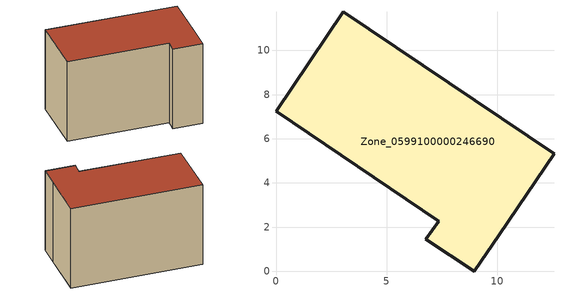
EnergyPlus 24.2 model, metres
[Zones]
Zone_0599100000246690
 floor ground (C_G): 10.1,1.65 8.96,0 6.78,1.45 7.36,2.26 0,7.24 3.05,11.75 12.58,5.32 z1.45
 wall outside (C_F): 8.96,0 10.1,1.65 12.58,5.32 3.05,11.75 0,7.24 7.36,2.26 6.78,1.45 8.96,0 z1.45:9.03
 roof outside (C_R): 10.1,1.65 12.58,5.32 3.05,11.75 0,7.24 7.36,2.26 6.78,1.45 8.96,0 z9.03
[BUILDING]
Pand.0599100000246690: North Axis=0; Terrain=City; Loads Convergence Tolerance Value=0.04; Temperature Convergence Tolerance Value=0.4; Solar Distribution=FullExterior; Maximum Number of Warmup Days=25; Minimum Number of Warmup Days=1
[Site:Location]
Rotterdam.The.Hague.AP_ZH_NLD Design_Conditions: Latitude=51.96; Longitude=4.45; Time Zone=1; Elevation=-4.5
[SITE:GROUNDTEMPERATURE:BUILDINGSURFACE]
18, 18, 18, 18, 18, 18, 18, 18, 18, 18, 18, 18
[MATERIAL] Thermal Absorptance=0.9; Solar Absorptance=0.7; Visible Absorptance=0.7
Name | Roughness | Thickness | Conductivity | Density | Specific Heat
G.TI.1975-1991 | MediumSmooth | 0.15 | 0.288461 | 540 | 1210
F.TI.1975-1991 | Rough | 0.3 | 0.230769 | 1920 | 840
R.TI.1975-1991 | MediumRough | 0.2 | 0.153846 | 1500 | 1000
[CONSTRUCTION]
C_G: G.TI.1975-1991
C_F: F.TI.1975-1991
C_R: R.TI.1975-1991
[ZONE]
Zone_0599100000246690: Type=1; Multiplier=1; Ceiling Height=Autocalculate; Volume=Autocalculate; Floor Area=autocalculate; Part of Total Floor Area=Yes
[ZONEINFILTRATION:DESIGNFLOWRATE]
Infil_Zone_0599100000246690: Zone or ZoneList or Space or SpaceList=Zone_0599100000246690; Schedule=AlwaysOn; Design Flow Rate Calculation Method=Flow/Area; Flow Rate per Floor Area=0.003; Constant Term Coefficient=1; Temperature Term Coefficient=0; Velocity Term Coefficient=0; Velocity Squared Term Coefficient=0
[HVACTEMPLATE:ZONE:IDEALLOADSAIRSYSTEM]
Zone_0599100000246690: Maximum Heating Supply Air Temperature=50; Minimum Cooling Supply Air Temperature=13; Maximum Heating Supply Air Humidity Ratio=0.0156; Minimum Cooling Supply Air Humidity Ratio=0.0077; Heating Limit=NoLimit; Cooling Limit=NoLimit; Dehumidification Control Type=ConstantSensibleHeatRatio; Cooling Sensible Heat Ratio=0.7; Dehumidification Setpoint=60; Humidification Control Type=None; Humidification Setpoint=30; Outdoor Air Method=None; Outdoor Air Flow Rate per Person=0.00944; Outdoor Air Flow Rate per Zone Floor Area=0; Outdoor Air Flow Rate per Zone=0; Demand Controlled Ventilation Type=None; Outdoor Air Economizer Type=NoEconomizer; Heat Recovery Type=None; Sensible Heat Recovery Effectiveness=0.7; Latent Heat Recovery Effectiveness=0.65
[ZONECONTROL:THERMOSTAT]
ThermostatControl_Zone_0599100000246690: Zone or ZoneList=Zone_0599100000246690; Control Type Schedule=DualSetpointControlType; Control 1=Thermostat_Zone_0599100000246690; Temperature Difference Between Cutout And Setpoint=0
[THERMOSTATSETPOINT:DUALSETPOINT]
Thermostat_Zone_0599100000246690: Heating Setpoint Temperature Schedule=HeatingSetpoint_Zone_0599100000246690; Cooling Setpoint Temperature Schedule=CoolingSetpoint_Zone_0599100000246690
[SCHEDULE:COMPACT]
HeatingSetpoint_Zone_0599100000246690: Through: 12/31, For: AllDays, Until: 24:00, 21
CoolingSetpoint_Zone_0599100000246690: Through: 12/31, For: AllDays, Until: 24:00, 24
DualSetpointControlType: Through: 12/31, For: AllDays, Until: 24:00, 4
AlwaysOn: Through: 12/31, For: AllDays, Until: 24:00, 1
